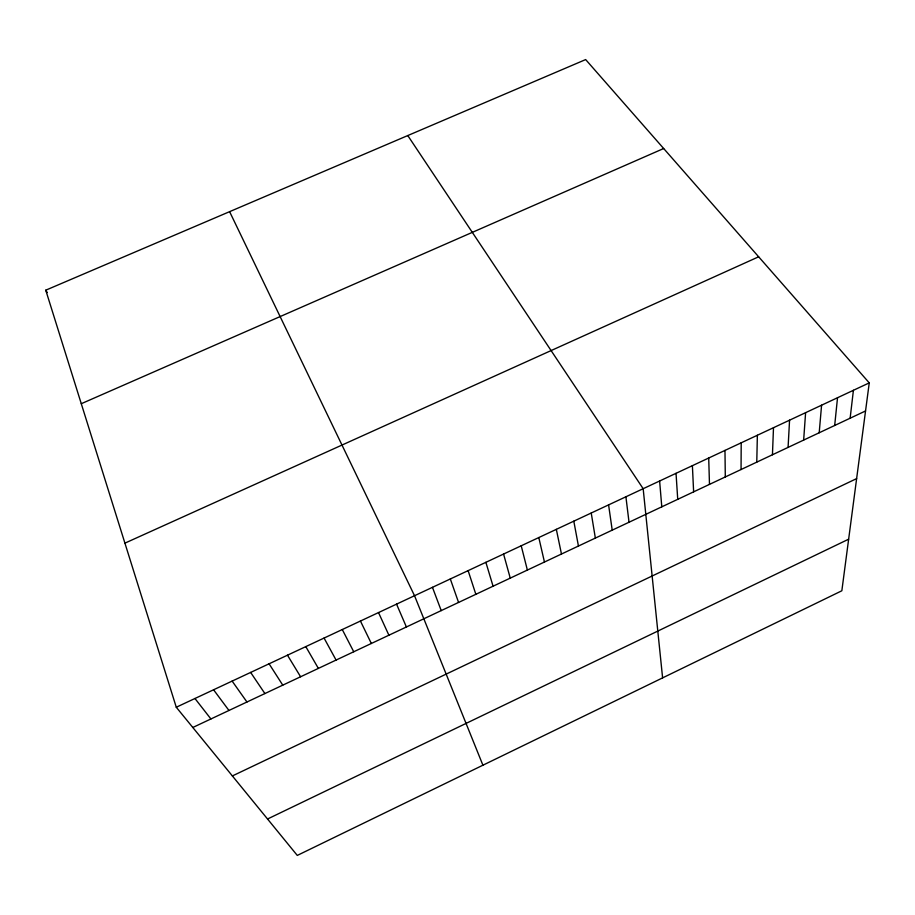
<?xml version="1.0" encoding="UTF-8"?>
<svg xmlns="http://www.w3.org/2000/svg" width="915" height="915" viewBox="0 0 915 915"><rect width="100%" height="100%" fill="white"/><g stroke="black" fill="none" stroke-linecap="round" stroke-linejoin="round"><path stroke-width="1.37" d="M741.058 469.532L741.196 442.814M756.774 462.132L757.368 435.254M772.443 454.766L773.495 427.705M788.078 447.412L789.565 420.179M803.656 440.081L805.6 412.676M819.2 432.772L821.579 405.196M834.686 425.475L837.522 397.739M850.138 418.212L853.409 390.293M869.25 382.882L841.846 590.77L297.284 855.422L176.275 707.238L45.75 290.192L585.657 59.578L869.25 382.882L176.275 707.238M267.546 819.005L848.64 539.187M232.376 775.943L856.634 478.602M192.802 727.482L865.544 410.961M124.92 543.144L758.649 256.795M81.275 403.709L663.672 148.516M194.952 698.488L210.908 718.961M213.572 689.773L228.956 710.463M232.136 681.092L246.947 701.999M250.641 672.422L264.892 693.559M407.781 135.557L643.165 488.702L662.609 677.878M269.09 663.798L282.769 685.152M45.75 290.192L47.237 292.56M287.47 655.186L300.589 676.757M305.793 646.608L318.363 668.396M324.07 638.064L336.079 660.07M342.279 629.543L353.739 651.755M360.43 621.045L371.341 643.474M229.608 211.662L414.529 595.722L482.914 765.203M378.513 612.57L388.898 635.216M396.55 604.129L406.397 626.981M432.452 587.327L441.224 610.602M450.317 578.966L458.564 602.436M468.125 570.628L475.846 594.315M485.876 562.325L493.071 586.206M503.57 554.044L510.25 578.12M521.218 545.786L527.372 570.068M538.798 537.551L544.448 562.027M556.331 529.35L561.467 554.021M573.808 521.173L578.44 546.038M591.227 513.018L595.356 538.077M608.589 504.886L612.215 530.151M625.906 496.788L629.028 522.236M659.624 481.004L661.785 506.83M676.036 473.318L677.729 499.327M692.392 465.655L693.627 491.847M708.713 458.026L709.48 484.39M724.977 450.409L725.298 476.944"/></g></svg>
